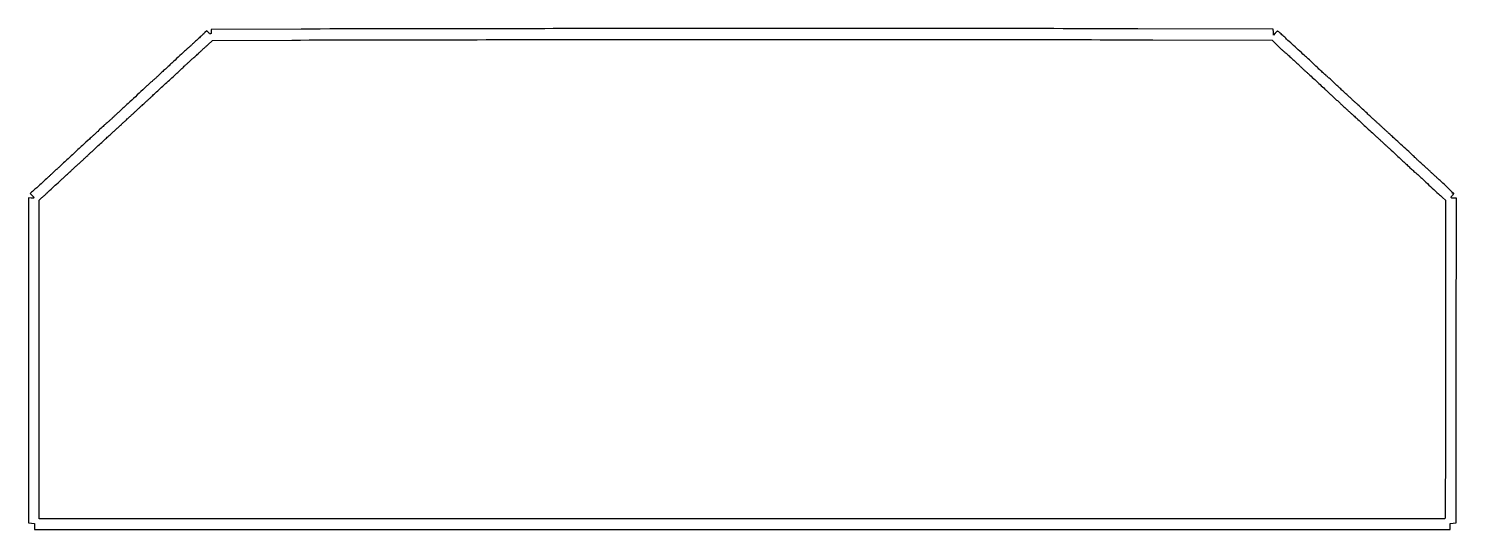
# Model space of a CAD drawing. Extents: x 38 to 2252, y 40 to 816.
import ezdxf

# ---------------------------------------------------------------- set-up
doc = ezdxf.new("R2010")
doc.units = 0

msp = doc.modelspace()

# ---------------------------------------------------------------- linework, layer by layer
for points in [[(460.5, 815.005227), (320.5, 814.5), (320.814964, 811.349167, -0.059141), (320.765863, 808.697092, -0.270349), (319.852247, 807.531338, -0.266138), (318.373256, 807.743118, -0.05795), (316.466657, 809.622515), (314.15488, 812.5), (310.82744, 809.444145, 0.001291), (309.115112, 807.863405, 0.000409), (306.568061, 805.495998, 0.000408), (303.732592, 802.851866, 0.000454), (301, 800.294846, -0.000672), (295.024275, 794.707964, -0.002126), (291.000539, 790.988042, -0.002927), (287.714211, 788.01088, -0.002725), (284.314205, 785, 0.006298), (279.46911, 780.647239, 0.000889), (269.620927, 771.540578, 0.001017), (259.76643, 762.358123, 0.004215), (253.872729, 756.75, -0.004164), (252.362518, 755.312673, -0.006478), (251.034511, 754.101562, -0.002379), (249.879584, 753.085179, -0.181174), (249.652224, 753, 0.188419), (249.415339, 752.907446, 0.000558), (246.939735, 750.619332, 0.003105), (244.149887, 748.002607, 0.001923), (240.903369, 744.895599, -0.003292), (237.427853, 741.587613, -0.003364), (233.934084, 738.349789, -0.003263), (230.863007, 735.578444, -0.014024), (228.97862, 733.99264, 0.009934), (227.313301, 732.614299, 0.004447), (225.176051, 730.739215, 0.0044), (222.950747, 728.716086, 0.005961), (220.97862, 726.847041, -0.004396), (214.687053, 720.846837, -0.000862), (203.26293, 710.178907, -0.000885), (191.78124, 699.532103, -0.004018), (185.02991, 693.393734, 0.003031), (182.372676, 690.987319, 0.001256), (178.807873, 687.702933, 0.001242), (175.004694, 684.163627, 0.001602), (171.52991, 680.892845, -0.002077), (168.165076, 677.731579, -0.001937), (164.695168, 674.523644, -0.001929), (161.590267, 671.697364, -0.006585), (159.538747, 669.892845, 0.002328), (156.568252, 667.324518, 0.005688), (154.411496, 665.398477, 0.003031), (151.650181, 662.844619, 0.000282), (144.880712, 656.5, -0.001173), (141.625207, 653.45968, -0.000865), (138.007945, 650.109013, -0.000874), (134.578096, 646.954049, -0.001961), (131.960211, 644.573237, 0.002338), (121.079075, 634.662449, 0.001102), (107.116098, 621.767746, 0.001016), (93.737634, 609.30743, 0.004285), (85.793863, 601.75, -0.004976), (84.278991, 600.312785, -0.007637), (82.936051, 599.101562, -0.003271), (81.774052, 598.098627, -0.178231), (81.506159, 598, 0.182647), (81.236655, 597.898154, 0.0027), (79.950317, 596.751562, 0.006949), (78.468958, 595.378934, 0.004484), (76.789691, 593.75, -0.004441), (74.645881, 591.67009, -0.001743), (71.654734, 588.839063, -0.001725), (68.398759, 585.799911, -0.00215), (65.352097, 583, -0.000463), (56.935209, 575.345568, -0.000866), (50.105745, 569.167862, -0.000827), (44.804473, 564.405049, -0.006549), (42.31789, 562.236464), (40.13578, 560.383171), (43.06789, 557.245819, -0.009328), (44.191183, 555.99803, -0.013253), (45.138693, 554.844796, -0.009258), (45.877055, 553.85879, -0.15734), (46, 553.477765, -0.369554), (45.799935, 553.244048, -0.019702), (44.751562, 553.122477, -0.023159), (43.379498, 553.081664, -0.013878), (41.75, 553.153943), (37.5, 553.460823), (37.5, 301.480412), (37.5, 49.5), (42, 49), (46.5, 48.5), (46.5, 44), (46.5, 39.5), (1144.5, 39.5), (2242.5, 39.5), (2242.5, 44), (2242.5, 48.5), (2247, 49), (2251.5, 49.5), (2251.751957, 301.25), (2252.003914, 553), (2248.060974, 553, -0.027782), (2244.931809, 553.174005, -0.228598), (2243.756298, 553.911933, -0.310275), (2243.804954, 555.099044, -0.04351), (2245.53082, 557.028954, 0.028403), (2247.224419, 558.811498, 0.113697), (2247.910446, 560.140233, 0.429315), (2247.551853, 560.711108, 0.142275), (2246.448062, 560.618443, -0.036022), (2245.864014, 560.441357, -0.158392), (2245.510044, 560.473941, -0.331562), (2245.392969, 560.676292, -0.109884), (2245.512679, 561.020514, 0.338311), (2245.403689, 562.119232, 0.006731), (2241.268009, 566.42904, 0.010775), (2235.404825, 572.125798, 0.003687), (2226.669108, 580.135649, -0.001977), (2224.256404, 582.332735, -0.000722), (2220.857616, 585.461503, -0.000715), (2217.150815, 588.893544, -0.000856), (2213.669108, 592.137552, 0.00097), (2210.185961, 595.381418, 0.00081), (2206.474807, 598.813042, 0.000817), (2203.069827, 601.941065, 0.002234), (2200.649384, 604.137552, -0.000779), (2195.296853, 608.966506, -0.001855), (2191.33778, 612.576315, -0.001906), (2187.469736, 616.156773, -0.000867), (2182.437756, 620.866713, 0.001248), (2173.556673, 629.166744, 0.000849), (2163.410595, 638.569623, 0.000769), (2154.031374, 647.205581, 0.003607), (2148.593662, 652.125136, -0.002668), (2146.185961, 654.2952, -0.001055), (2142.897922, 657.303392, -0.001044), (2139.36035, 660.567275, -0.001309), (2136.093662, 663.609815, 0.001519), (2132.823031, 666.653457, 0.001207), (2129.273473, 669.920738, 0.00122), (2125.968433, 672.933447, 0.003061), (2123.539437, 675.109815, -0.004475), (2119.292537, 678.936714, -0.001622), (2113.332098, 684.440852, -0.001516), (2106.450552, 690.876074, -0.001266), (2099.181388, 697.75, 0.003284), (2097.444631, 699.379103, 0.00518), (2095.930924, 700.751562, 0.001549), (2094.606124, 701.920645, 0.181954), (2094.395281, 702, -0.182426), (2094.1869, 702.078646, -0.002003), (2093.034103, 703.101563, -0.005931), (2091.712139, 704.31262, -0.003788), (2090.203096, 705.75, 0.003962), (2088.012265, 707.835338, 0.000814), (2084.111988, 711.477427, 0.000857), (2079.566405, 715.693751, 0.000806), (2074.912696, 719.981665, -0.001067), (2070.214875, 724.31476, -0.001068), (2065.536885, 728.66667, -0.001043), (2061.469912, 732.482305, -0.004246), (2059.02138, 734.828706, 0.005983), (2057.04925, 736.705482, 0.004418), (2054.823949, 738.736674, 0.004466), (2052.686682, 740.619003, 0.009981), (2051.02138, 742.002325, -0.010491), (2049.287874, 743.445294, -0.003839), (2046.89549, 745.555657, -0.003804), (2044.314896, 747.903152, -0.004547), (2041.920713, 750.155284, 0.001714), (2035.750971, 756.025206, 0.001288), (2028.923512, 762.443241, 0.001303), (2022.214865, 768.684432, 0.002057), (2016.423624, 774, -0.000615), (2006.545316, 783.014614, -0.000678), (1997.004816, 791.766295, -0.000717), (1988.664962, 799.459555, -0.001891), (1982.721364, 805, 0.003462), (1980.007753, 807.513658, 0.005074), (1977.583028, 809.683988, 0.002543), (1975.501764, 811.490548, 0.088605), (1974.947038, 811.81783, 0.234333), (1974.453105, 811.766234, 0.023714), (1973.457586, 811.067685, 0.025758), (1972.293829, 810.065814, 0.017634), (1971.075823, 808.81783), (1968.058627, 805.5), (1968.029313, 810.084124), (1968, 814.668248), (1757.833864, 815.334124, 0.000714), (1526.102889, 815.737304, 0.000141), (1110.84699, 815.749321, 0.000142), (695.416072, 815.52575, 0.000696)], [(1781.342488, 798.334202), (1966.017101, 797.668404), (1976.258551, 787.8388, 0.00224), (1980.220728, 784.069908, 0.003592), (1983.638449, 780.894015, 0.000762), (1986.659153, 778.135679, 0.18213), (1987, 778.000253, -0.180979), (1987.588331, 777.768012, -0.001702), (1991.08418, 774.59227, -0.002806), (1996.61067, 769.48013, -0.000329), (2008.866233, 758, 0.001265), (2012.57666, 754.537354, 0.001342), (2016.231603, 751.161966, 0.001277), (2019.393688, 748.272288, 0.006179), (2021.21421, 746.657755, -0.007245), (2024.562961, 743.675132, -0.000776), (2032.21849, 736.633144, -0.001038), (2040.534038, 728.928138, -0.001449), (2047.936936, 722, 0.001707), (2050.007476, 720.06425, 0.000371), (2053.59565, 716.7375, 0.000386), (2057.754056, 712.893754, 0.00037), (2061.979367, 709, -0.000543), (2066.241564, 705.069531, -0.000537), (2070.510649, 701.115625, -0.000526), (2074.240055, 697.646796, -0.002078), (2076.524145, 695.5, 0.003649), (2078.706595, 693.461609, 0.001181), (2081.965832, 690.475921, 0.001177), (2085.605386, 687.173265, 0.001322), (2089.122337, 684.013774, -0.000597), (2092.36915, 681.105459, -0.000905), (2095.185936, 678.567042, -0.000331), (2097.607344, 676.374059, -0.022567), (2098, 675.984279, 0.019873), (2099.1011, 674.879406, 0.000218), (2106.900497, 667.658085, 0.000741), (2115.320645, 659.891962, 0.0007), (2123.926875, 652, -0.00038), (2128.138447, 648.142914, -0.000422), (2132.202009, 644.409375, -0.00039), (2135.664615, 641.217602, -0.002187), (2137.508793, 639.5, 0.001971), (2139.329208, 637.803059, 0.000377), (2142.648947, 634.7375, 0.000402), (2146.529071, 631.165652, 0.00037), (2150.523459, 627.5, -0.000499), (2161.181648, 617.713899, -0.00123), (2168.982915, 610.501079, -0.001648), (2175.012653, 604.861453, -0.0029), (2179.953515, 600.155284, 0.004597), (2182.333575, 597.903639, 0.00385), (2184.898845, 595.557614, 0.003885), (2187.277015, 593.449321, 0.010633), (2189, 592.008988, -0.010402), (2190.7251, 590.56824, -0.003785), (2193.111166, 588.457722, -0.003751), (2195.687451, 586.108794, -0.00447), (2198.080565, 583.853704, 0.003176), (2204.55424, 577.721697, 0.000998), (2214.316786, 568.627842, 0.000974), (2224.048589, 559.634066, 0.003639), (2230.219513, 554.035783), (2234.939027, 549.816426), (2234.963553, 305.158213, -0.000234), (2234.929025, 211.190203, -0.000385), (2234.801491, 131.707413, -0.000023), (2234.628268, 60.114456, -0.065734), (2234.377409, 58.25), (2233.766737, 56), (1143.883369, 56), (54, 56), (54, 302.959694), (54, 549.919388), (58.193728, 553.709694, 0.001594), (60.0299, 555.379902, 0.001126), (62.082897, 557.267848, 0.001136), (64.037533, 559.081723, 0.002395), (65.54439, 560.5, -0.003246), (70.189938, 564.857579, -0.000595), (78.834567, 572.842405, -0.000528), (87.515058, 580.824293, -0.004354), (91.5, 584.417351, 0.003685), (93.024809, 585.788513, 0.001215), (95.246066, 587.825672, 0.00121), (97.698856, 590.097175, 0.001372), (100.0398, 592.287664, -0.001997), (102.80848, 594.871919, -0.000753), (106.701486, 598.465751, -0.000746), (110.949438, 602.363735, -0.000908), (114.938587, 606, 0.001565), (118.880379, 609.602583, 0.001364), (122.985102, 613.398438, 0.001371), (126.678807, 616.851874, 0.00406), (129.188572, 619.25, -0.003201), (131.087588, 621.070789, -0.005063), (132.741252, 622.604687, -0.001465), (134.190379, 623.914086, -0.185034), (134.414589, 624, 0.180834), (134.638474, 624.083709, 0.001733), (135.968954, 625.248438, 0.005479), (137.491878, 626.620932, 0.003486), (139.235591, 628.25, -0.000683), (147.759603, 636.303543, -0.001687), (154.039937, 642.181153, -0.002063), (159.552009, 647.262756, -0.001676), (165.5, 652.664508, 0.001018), (169.285446, 656.093229, 0.000899), (173.217158, 659.681971, 0.000903), (176.748845, 662.928992, 0.002746), (179.132879, 665.153185, -0.002468), (181.389714, 667.261053, -0.00106), (184.422067, 670.053446, -0.001049), (187.664705, 673.01431, -0.001384), (190.632879, 675.69819, 0.001933), (193.733222, 678.507772, 0.001162), (197.392158, 681.865047, 0.001163), (201.015337, 685.220685, 0.002032), (204, 688.020601, -0.002263), (206.897036, 690.735796, -0.001511), (210.237409, 693.819466, -0.001521), (213.494173, 696.789567, -0.00299), (216.106072, 699.128752, 0.003459), (218.753918, 701.504619, 0.001639), (222.135738, 704.601892, 0.001624), (225.652462, 707.865177, 0.002299), (228.760237, 710.7947, -0.002453), (234.29591, 716.009632, -0.001049), (241.745237, 722.929494, -0.001015), (249.938068, 730.477238, -0.001114), (257.913061, 737.761752, 0.000666), (265.149554, 744.359825, 0.002076), (269.998968, 748.830355, 0.002617), (274.170593, 752.749113, 0.001695), (278.957345, 757.32407, -0.003592), (282.10893, 760.313422, -0.003243), (285.411625, 763.361434, -0.003249), (288.406229, 766.053965, -0.010311), (290.457345, 767.799959, 0.008385), (292.457843, 769.48962, 0.00304), (295.241403, 771.951817, 0.003014), (298.256181, 774.68431, 0.003587), (301.06658, 777.299959, -0.00151), (304.131502, 780.176337, -0.000793), (307.958608, 783.734988, -0.000789), (311.891414, 787.368781, -0.001214), (315.307647, 790.5), (322.982134, 797.5), (445.741067, 798.005929, -0.000851), (662.904213, 798.531487, -0.000118), (1113.066754, 798.748621, -0.000119), (1563.186426, 798.752422, -0.000844)]]:
    msp.add_lwpolyline(points, format="xyb", close=True)

doc.saveas('drawing.dxf')
